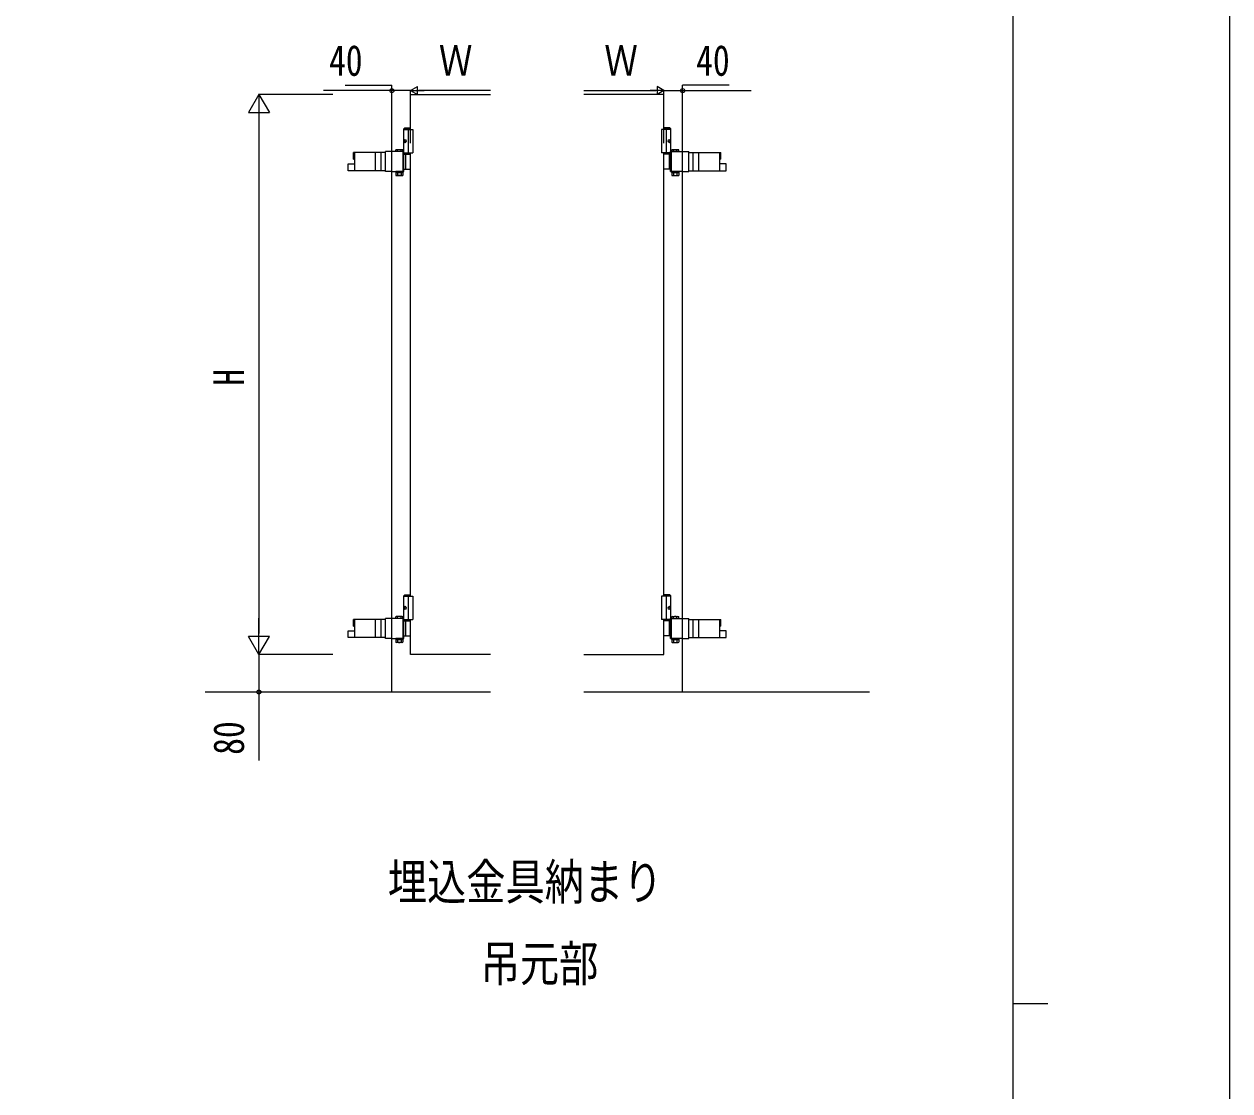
# Model space of a CAD drawing. Units: millimetres, scale not verified. Extents: x -6308 to 6308, y -4455 to 4455.
# Drawn here: x 3726 to 6308, y 0 to 2285 of the extents above; entities that cross this region are included whole.
import ezdxf
from ezdxf.enums import TextEntityAlignment as Align

# ---------------------------------------------------------------- set-up
doc = ezdxf.new("R2010")
doc.units = ezdxf.units.MM
doc.header["$LTSCALE"] = 20
for name, color, linetype in [('0-1_USER1', 3, 'Continuous'), ('0-4_YKK_D', 6, 'Continuous'), ('0-5_YKK_ZWAK', 7, 'Continuous')]:
    doc.layers.add(name, color=color, linetype=linetype)
doc.layers.add('0-3_YKK_A1', color=4, linetype='Continuous', lineweight=18)
doc.styles.add('ＭＳ ゴシック', font='')
doc.styles.get('ＭＳ ゴシック').set_extended_font_data('MS Gothic')

msp = doc.modelspace()

# ---------------------------------------------------------------- linework, layer by layer
at = {"layer": '0-3_YKK_A1'}
for p, q in [((4413.15, 2154.5), (4513.15, 2154.5)), ((4513.15, 854.5), (4513.15, 2154.5)), ((5135.64, 854.5), (5135.64, 2154.5)), ((5235.64, 2154.5), (5135.64, 2154.5)), ((4553.15, 2134.5), (4724.39, 2134.5)), ((4553.15, 2059.5), (4553.15, 2134.5)), ((5095.64, 2134.5), (4924.39, 2134.5)), ((5095.64, 2059.5), (5095.64, 2134.5)), ((4540.65, 2062.5), (4538.65, 2060.5)), ((4538.65, 2006.5), (4538.65, 2060.5)), ((4538.65, 2060.5), (4553.15, 2060.5)), ((4540.65, 2062.5), (4553.15, 2062.5)), ((4548.15, 2059.5), (4548.15, 2009.5)), ((5108.14, 2062.5), (5095.64, 2062.5)), ((5110.14, 2060.5), (5095.64, 2060.5)), ((5100.64, 2059.5), (5100.64, 2009.5)), ((5108.14, 2062.5), (5110.14, 2060.5)), ((5110.14, 2006.5), (5110.14, 2060.5)), ((4522.44, 2016.05), (4521.43, 2015.47)), ((4521.43, 2012.05), (4521.43, 2015.47)), ((4535.44, 2016.05), (4522.44, 2016.05)), ((4525.19, 2012.05), (4525.19, 2015.47)), ((4532.69, 2012.05), (4532.69, 2015.47)), ((4535.44, 2016.05), (4536.44, 2015.47)), ((4536.44, 2012.05), (4536.44, 2015.47)), ((4539.95, 2036.6), (4539.35, 2036.6)), ((4539.95, 2032.4), (4539.35, 2032.4)), ((4540.97, 2034.92), (4540.37, 2034.92)), ((4540.97, 2034.08), (4540.37, 2034.08)), ((5107.82, 2034.92), (5108.42, 2034.92)), ((5107.82, 2034.08), (5108.42, 2034.08)), ((5108.84, 2036.6), (5109.44, 2036.6)), ((5108.84, 2032.4), (5109.44, 2032.4)), ((5113.35, 2016.05), (5112.35, 2015.47)), ((5112.35, 2012.05), (5112.35, 2015.47)), ((5113.35, 2016.05), (5126.35, 2016.05)), ((5116.1, 2012.05), (5116.1, 2015.47)), ((5123.6, 2012.05), (5123.6, 2015.47)), ((5126.35, 2016.05), (5127.36, 2015.47)), ((5127.36, 2012.05), (5127.36, 2015.47)), ((4499.66, 2010), (4431.15, 2010)), ((4431.15, 1995.5), (4431.15, 2010)), ((4431.15, 1995.5), (4433.75, 1995.5)), ((4478.18, 1971), (4478.18, 2010)), ((4490.49, 1971), (4490.49, 2010)), ((4499.66, 1968.95), (4499.66, 2012.05)), ((4513.15, 2012.05), (4499.66, 2012.05)), ((4538.94, 2012.05), (4513.15, 2012.05)), ((4537.14, 2010.55), (4538.94, 2010.55)), ((4537.14, 1970.45), (4537.14, 2010.55)), ((4537.14, 1991), (4538.94, 1991)), ((4537.14, 1990), (4538.94, 1990)), ((4538.65, 2009.5), (4558.15, 2009.5)), ((4538.94, 1968.95), (4538.94, 2012.05)), ((4538.94, 2006.5), (4553.15, 2006.5)), ((4542.04, 2006.5), (4542.04, 1974.5)), ((4553.15, 1059.5), (4553.15, 2009.5)), ((5110.14, 2009.5), (5090.64, 2009.5)), ((5095.64, 1059.5), (5095.64, 2009.5)), ((5109.85, 2006.5), (5095.64, 2006.5)), ((5106.75, 2006.5), (5106.75, 1974.5)), ((5109.85, 2012.05), (5135.64, 2012.05)), ((5109.85, 1968.95), (5109.85, 2012.05)), ((5111.65, 2010.55), (5109.85, 2010.55)), ((5111.65, 1991), (5109.85, 1991)), ((5111.65, 1990), (5109.85, 1990)), ((5111.65, 1970.45), (5111.65, 2010.55)), ((5135.64, 2012.05), (5149.13, 2012.05)), ((5149.13, 1968.95), (5149.13, 2012.05)), ((5149.13, 2010), (5217.64, 2010)), ((5158.3, 1971), (5158.3, 2010)), ((5170.61, 1971), (5170.61, 2010)), ((5217.64, 1995.5), (5215.04, 1995.5)), ((5217.64, 1995.5), (5217.64, 2010)), ((4419.6, 1985.5), (4433.75, 1985.5)), ((4419.6, 1971), (4419.6, 1985.5)), ((4499.66, 1971), (4419.6, 1971)), ((4513.15, 1968.95), (4499.66, 1968.95)), ((4513.15, 1968.95), (4538.94, 1968.95)), ((4521.43, 1966.95), (4521.43, 1961.03)), ((4536.44, 1966.95), (4521.43, 1966.95)), ((4524.84, 1966.95), (4524.84, 1968.95)), ((4525.19, 1966.95), (4525.19, 1961.03)), ((4532.69, 1966.95), (4532.69, 1961.03)), ((4533.04, 1966.95), (4533.04, 1968.95)), ((4536.44, 1966.95), (4536.44, 1961.03)), ((4537.14, 1970.45), (4538.94, 1970.45)), ((4538.94, 1974.5), (4553.15, 1974.5)), ((5109.85, 1974.5), (5095.64, 1974.5)), ((5111.65, 1970.45), (5109.85, 1970.45)), ((5135.64, 1968.95), (5109.85, 1968.95)), ((5112.35, 1966.95), (5112.35, 1961.03)), ((5112.35, 1966.95), (5127.36, 1966.95)), ((5115.75, 1966.95), (5115.75, 1968.95)), ((5116.1, 1966.95), (5116.1, 1961.03)), ((5123.6, 1966.95), (5123.6, 1961.03)), ((5123.95, 1966.95), (5123.95, 1968.95)), ((5127.36, 1966.95), (5127.36, 1961.03)), ((5135.64, 1968.95), (5149.13, 1968.95)), ((5149.13, 1971), (5229.19, 1971)), ((5229.19, 1985.5), (5215.04, 1985.5)), ((5229.19, 1971), (5229.19, 1985.5)), ((4522.44, 1960.45), (4521.43, 1961.03)), ((4535.44, 1960.45), (4522.44, 1960.45)), ((4535.44, 1960.45), (4536.44, 1961.03)), ((5113.35, 1960.45), (5112.35, 1961.03)), ((5113.35, 1960.45), (5126.35, 1960.45)), ((5126.35, 1960.45), (5127.36, 1961.03)), ((4540.65, 1062.5), (4538.65, 1060.5)), ((4538.65, 1006.5), (4538.65, 1060.5)), ((4538.65, 1060.5), (4553.15, 1060.5)), ((4540.65, 1062.5), (4553.15, 1062.5)), ((4548.15, 1059.5), (4548.15, 1009.5)), ((5108.14, 1062.5), (5095.64, 1062.5)), ((5110.14, 1060.5), (5095.64, 1060.5)), ((5100.64, 1059.5), (5100.64, 1009.5)), ((5108.14, 1062.5), (5110.14, 1060.5)), ((5110.14, 1006.5), (5110.14, 1060.5)), ((4539.95, 1036.6), (4539.35, 1036.6)), ((4540.97, 1034.92), (4540.37, 1034.92)), ((4540.97, 1034.08), (4540.37, 1034.08)), ((5107.82, 1034.92), (5108.42, 1034.92)), ((5107.82, 1034.08), (5108.42, 1034.08)), ((5108.84, 1036.6), (5109.44, 1036.6)), ((4499.66, 1010), (4431.15, 1010)), ((4431.15, 995.5), (4431.15, 1010)), ((4478.18, 971), (4478.18, 1010)), ((4490.49, 971), (4490.49, 1010)), ((4499.66, 968.95), (4499.66, 1012.05)), ((4513.15, 1012.05), (4499.66, 1012.05)), ((4538.94, 1012.05), (4513.15, 1012.05)), ((4522.44, 1016.05), (4521.43, 1015.47)), ((4521.43, 1012.05), (4521.43, 1015.47)), ((4535.44, 1016.05), (4522.44, 1016.05)), ((4525.19, 1012.05), (4525.19, 1015.47)), ((4532.69, 1012.05), (4532.69, 1015.47)), ((4535.44, 1016.05), (4536.44, 1015.47)), ((4536.44, 1012.05), (4536.44, 1015.47)), ((4537.14, 1010.55), (4538.94, 1010.55)), ((4537.14, 970.45), (4537.14, 1010.55)), ((4538.65, 1009.5), (4558.15, 1009.5)), ((4538.94, 968.95), (4538.94, 1012.05)), ((4539.95, 1032.4), (4539.35, 1032.4)), ((5110.14, 1009.5), (5090.64, 1009.5)), ((5108.84, 1032.4), (5109.44, 1032.4)), ((5109.85, 1012.05), (5135.64, 1012.05)), ((5109.85, 968.95), (5109.85, 1012.05)), ((5111.65, 1010.55), (5109.85, 1010.55)), ((5111.65, 970.45), (5111.65, 1010.55)), ((5113.35, 1016.05), (5112.35, 1015.47)), ((5112.35, 1012.05), (5112.35, 1015.47)), ((5113.35, 1016.05), (5126.35, 1016.05)), ((5116.1, 1012.05), (5116.1, 1015.47)), ((5123.6, 1012.05), (5123.6, 1015.47)), ((5126.35, 1016.05), (5127.36, 1015.47)), ((5127.36, 1012.05), (5127.36, 1015.47)), ((5135.64, 1012.05), (5149.13, 1012.05)), ((5149.13, 968.95), (5149.13, 1012.05)), ((5149.13, 1010), (5217.64, 1010)), ((5158.3, 971), (5158.3, 1010)), ((5170.61, 971), (5170.61, 1010)), ((5217.64, 995.5), (5217.64, 1010)), ((4419.6, 985.5), (4433.75, 985.5)), ((4419.6, 971), (4419.6, 985.5)), ((4431.15, 995.5), (4433.75, 995.5)), ((4537.14, 991), (4538.94, 991)), ((4537.14, 990), (4538.94, 990)), ((4538.94, 1006.5), (4553.15, 1006.5)), ((4542.04, 1006.5), (4542.04, 974.5)), ((5109.85, 1006.5), (5095.64, 1006.5)), ((5106.75, 1006.5), (5106.75, 974.5)), ((5111.65, 991), (5109.85, 991)), ((5111.65, 990), (5109.85, 990)), ((5217.64, 995.5), (5215.04, 995.5)), ((5229.19, 985.5), (5215.04, 985.5)), ((5229.19, 971), (5229.19, 985.5)), ((4499.66, 971), (4419.6, 971)), ((4513.15, 968.95), (4499.66, 968.95)), ((4513.15, 968.95), (4538.94, 968.95)), ((4521.43, 966.95), (4521.43, 961.03)), ((4536.44, 966.95), (4521.43, 966.95)), ((4522.44, 960.45), (4521.43, 961.03)), ((4535.44, 960.45), (4522.44, 960.45)), ((4524.84, 966.95), (4524.84, 968.95)), ((4525.19, 966.95), (4525.19, 961.03)), ((4532.69, 966.95), (4532.69, 961.03)), ((4533.04, 966.95), (4533.04, 968.95)), ((4535.44, 960.45), (4536.44, 961.03)), ((4536.44, 966.95), (4536.44, 961.03)), ((4537.14, 970.45), (4538.94, 970.45)), ((4538.94, 974.5), (4553.15, 974.5)), ((5109.85, 974.5), (5095.64, 974.5)), ((5111.65, 970.45), (5109.85, 970.45)), ((5135.64, 968.95), (5109.85, 968.95)), ((5112.35, 966.95), (5112.35, 961.03)), ((5112.35, 966.95), (5127.36, 966.95)), ((5113.35, 960.45), (5112.35, 961.03)), ((5113.35, 960.45), (5126.35, 960.45)), ((5115.75, 966.95), (5115.75, 968.95)), ((5116.1, 966.95), (5116.1, 961.03)), ((5123.6, 966.95), (5123.6, 961.03)), ((5123.95, 966.95), (5123.95, 968.95)), ((5126.35, 960.45), (5127.36, 961.03)), ((5127.36, 966.95), (5127.36, 961.03)), ((5135.64, 968.95), (5149.13, 968.95)), ((5149.13, 971), (5229.19, 971)), ((4113.15, 854.5), (4724.39, 854.5)), ((4924.39, 854.5), (5535.64, 854.5))]:
    msp.add_line(p, q, dxfattribs=at)
for points in [[(4538.65, 2059.5), (4558.15, 2059.5), (4558.15, 2009.5)], [(5110.14, 2059.5), (5090.64, 2059.5), (5090.64, 2009.5)], [(4539.24, 2035.76), (4539.21, 2035.6), (4539.17, 2035.44), (4539.1, 2035.29), (4539.02, 2035.17), (4538.93, 2035.06), (4538.86, 2035.01)], [(4538.86, 2033.99), (4538.93, 2033.94), (4539.02, 2033.83), (4539.1, 2033.71), (4539.17, 2033.56), (4539.21, 2033.4), (4539.24, 2033.24)], [(4540.37, 2034.92), (4540.26, 2034.94), (4540.15, 2034.98), (4540.05, 2035.06), (4539.96, 2035.17), (4539.9, 2035.29), (4539.85, 2035.44), (4539.83, 2035.6), (4539.83, 2035.76)], [(4539.83, 2033.24), (4539.83, 2033.4), (4539.85, 2033.56), (4539.9, 2033.71), (4539.96, 2033.83), (4540.05, 2033.94), (4540.15, 2034.02), (4540.26, 2034.06), (4540.37, 2034.08)], [(5108.42, 2034.92), (5108.53, 2034.94), (5108.64, 2034.98), (5108.74, 2035.06), (5108.83, 2035.17), (5108.89, 2035.29), (5108.94, 2035.44), (5108.96, 2035.6), (5108.96, 2035.76)], [(5108.96, 2033.24), (5108.96, 2033.4), (5108.94, 2033.56), (5108.89, 2033.71), (5108.83, 2033.83), (5108.74, 2033.94), (5108.64, 2034.02), (5108.53, 2034.06), (5108.42, 2034.08)], [(5109.55, 2035.76), (5109.58, 2035.6), (5109.62, 2035.44), (5109.69, 2035.29), (5109.77, 2035.17), (5109.86, 2035.06), (5109.93, 2035.01)], [(5109.93, 2033.99), (5109.86, 2033.94), (5109.77, 2033.83), (5109.69, 2033.71), (5109.62, 2033.56), (5109.58, 2033.4), (5109.55, 2033.24)], [(4433.75, 1971), (4433.75, 1995.5), (4433.75, 2010)], [(5215.04, 1971), (5215.04, 1995.5), (5215.04, 2010)], [(4538.65, 1059.5), (4558.15, 1059.5), (4558.15, 1009.5)], [(5110.14, 1059.5), (5090.64, 1059.5), (5090.64, 1009.5)], [(4539.24, 1035.76), (4539.21, 1035.6), (4539.17, 1035.44), (4539.1, 1035.29), (4539.02, 1035.17), (4538.93, 1035.06), (4538.86, 1035.01)], [(4538.86, 1033.99), (4538.93, 1033.94), (4539.02, 1033.83), (4539.1, 1033.71), (4539.17, 1033.56), (4539.21, 1033.4), (4539.24, 1033.24)], [(4540.37, 1034.92), (4540.26, 1034.94), (4540.15, 1034.98), (4540.05, 1035.06), (4539.96, 1035.17), (4539.9, 1035.29), (4539.85, 1035.44), (4539.83, 1035.6), (4539.83, 1035.76)], [(4539.83, 1033.24), (4539.83, 1033.4), (4539.85, 1033.56), (4539.9, 1033.71), (4539.96, 1033.83), (4540.05, 1033.94), (4540.15, 1034.02), (4540.26, 1034.06), (4540.37, 1034.08)], [(5108.42, 1034.92), (5108.53, 1034.94), (5108.64, 1034.98), (5108.74, 1035.06), (5108.83, 1035.17), (5108.89, 1035.29), (5108.94, 1035.44), (5108.96, 1035.6), (5108.96, 1035.76)], [(5108.96, 1033.24), (5108.96, 1033.4), (5108.94, 1033.56), (5108.89, 1033.71), (5108.83, 1033.83), (5108.74, 1033.94), (5108.64, 1034.02), (5108.53, 1034.06), (5108.42, 1034.08)], [(5109.55, 1035.76), (5109.58, 1035.6), (5109.62, 1035.44), (5109.69, 1035.29), (5109.77, 1035.17), (5109.86, 1035.06), (5109.93, 1035.01)], [(5109.93, 1033.99), (5109.86, 1033.94), (5109.77, 1033.83), (5109.69, 1033.71), (5109.62, 1033.56), (5109.58, 1033.4), (5109.55, 1033.24)], [(4433.75, 971), (4433.75, 995.5), (4433.75, 1010)], [(4724.39, 934.5), (4553.15, 934.5), (4553.15, 1009.5)], [(4924.39, 934.5), (5095.64, 934.5), (5095.64, 1009.5)], [(5215.04, 971), (5215.04, 995.5), (5215.04, 1010)]]:
    msp.add_lwpolyline(points, dxfattribs=at)
for points in [[(4536.64, 1968.95), (4521.24, 1968.95), (4521.24, 1966.95), (4536.64, 1966.95)], [(5112.15, 1968.95), (5127.55, 1968.95), (5127.55, 1966.95), (5112.15, 1966.95)], [(4536.64, 968.95), (4521.24, 968.95), (4521.24, 966.95), (4536.64, 966.95)], [(5112.15, 968.95), (5127.55, 968.95), (5127.55, 966.95), (5112.15, 966.95)]]:
    msp.add_lwpolyline(points, close=True, dxfattribs=at)
for centre, radius, start, end in [((4523.31, 2012.73), 3.32, 55.61575, 124.38425), ((4528.94, 2003.63), 12.42, 72.41205, 107.58795), ((4534.57, 2012.73), 3.32, 55.61575, 124.38425), ((5114.22, 2012.73), 3.32, 55.61575, 124.38425), ((5119.85, 2003.63), 12.42, 72.41205, 107.58795), ((5125.48, 2012.73), 3.32, 55.61575, 124.38425), ((4523.31, 1963.77), 3.32, 235.61575, 304.38425), ((4528.94, 1972.87), 12.42, 252.41205, 287.58795), ((4534.57, 1963.77), 3.32, 235.61575, 304.38425), ((5114.22, 1963.77), 3.32, 235.61575, 304.38425), ((5119.85, 1972.87), 12.42, 252.41205, 287.58795), ((5125.48, 1963.77), 3.32, 235.61575, 304.38425), ((4523.31, 1012.73), 3.32, 55.61575, 124.38425), ((4528.94, 1003.63), 12.42, 72.41205, 107.58795), ((4534.57, 1012.73), 3.32, 55.61575, 124.38425), ((5114.22, 1012.73), 3.32, 55.61575, 124.38425), ((5119.85, 1003.63), 12.42, 72.41205, 107.58795), ((5125.48, 1012.73), 3.32, 55.61575, 124.38425), ((4523.31, 963.77), 3.32, 235.61575, 304.38425), ((4528.94, 972.87), 12.42, 252.41205, 287.58795), ((4534.57, 963.77), 3.32, 235.61575, 304.38425), ((5114.22, 963.77), 3.32, 235.61575, 304.38425), ((5119.85, 972.87), 12.42, 252.41205, 287.58795), ((5125.48, 963.77), 3.32, 235.61575, 304.38425)]:
    msp.add_arc(centre, radius, start, end, dxfattribs=at)
for centre in [(4541.31, 2034.5), (5107.48, 2034.5), (4541.31, 1034.5), (5107.48, 1034.5)]:
    msp.add_ellipse(centre, major_axis=(0, -3.5), ratio=0.707107, dxfattribs=at)
for centre, start_param, end_param in [((4545.54, 2034.5), 1.3352921, 1.4303349), ((4545.54, 2034.5), 1.7112577, 1.8063006), ((4546.13, 2034.5), 1.3352921, 1.4303349), ((4546.13, 2034.5), 1.7112577, 1.8063006), ((4547.32, 2034.5), 1.5241127, 1.6174799), ((5101.47, 2034.5), 4.6657054, 4.7590726), ((5102.65, 2034.5), 4.8528504, 4.9478932), ((5102.65, 2034.5), 4.4768847, 4.5719276), ((5103.25, 2034.5), 4.8528504, 4.9478932), ((5103.25, 2034.5), 4.4768847, 4.5719276), ((4545.54, 1034.5), 1.3352921, 1.4303349), ((4545.54, 1034.5), 1.7112577, 1.8063006), ((4546.13, 1034.5), 1.3352921, 1.4303349), ((4546.13, 1034.5), 1.7112577, 1.8063006), ((4547.32, 1034.5), 1.5241127, 1.6174799), ((5101.47, 1034.5), 4.6657054, 4.7590726), ((5102.65, 1034.5), 4.8528504, 4.9478932), ((5102.65, 1034.5), 4.4768847, 4.5719276), ((5103.25, 1034.5), 4.8528504, 4.9478932), ((5103.25, 1034.5), 4.4768847, 4.5719276)]:
    msp.add_ellipse(centre, major_axis=(0, 9), ratio=0.707107, start_param=start_param, end_param=end_param, dxfattribs=at)
at = {"layer": '0-4_YKK_D'}
for p, q in [((4513.15, 2033.46), (4513.15, 2143.5)), ((4553.15, 2142.5), (4567.87, 2151)), ((4553.15, 2029.62), (4553.15, 2143.5)), ((4553.15, 2033.46), (4553.15, 2143.5)), ((4567.87, 2134), (4567.87, 2151)), ((5095.64, 2142.5), (5080.92, 2151)), ((5080.92, 2151), (5080.92, 2134)), ((5095.64, 2029.62), (5095.64, 2143.5)), ((5095.64, 2033.46), (5095.64, 2143.5)), ((5135.64, 2033.46), (5135.64, 2143.5)), ((4228.34, 2134.5), (4205.84, 2095.53)), ((4386.77, 2134.5), (4227.34, 2134.5)), ((4228.34, 2134.5), (4250.84, 2095.53)), ((4228.34, 2134.5), (4228.34, 2056.56)), ((4553.15, 2142.5), (4567.87, 2134)), ((4553.15, 2142.5), (4582.6, 2142.5)), ((4724.39, 2142.5), (4570.15, 2142.5)), ((4924.39, 2142.5), (5078.64, 2142.5)), ((5095.64, 2142.5), (5066.19, 2142.5)), ((5095.64, 2142.5), (5080.92, 2134)), ((4205.84, 2095.53), (4250.84, 2095.53)), ((4228.34, 2089.5), (4228.34, 979.5)), ((4228.34, 934.5), (4228.34, 1012.44)), ((4228.34, 934.5), (4205.84, 973.47)), ((4250.84, 973.47), (4205.84, 973.47)), ((4228.34, 934.5), (4250.84, 973.47)), ((4386.77, 934.5), (4227.34, 934.5)), ((4386.77, 934.5), (4227.34, 934.5))]:
    msp.add_line(p, q, dxfattribs=at)
for points in [[(4553.15, 2142.5), (4513.15, 2142.5), (4366.55, 2142.5)], [(5095.64, 2142.5), (5135.64, 2142.5), (5282.24, 2142.5)], [(4228.34, 934.5), (4228.34, 854.5), (4228.34, 707.9)]]:
    msp.add_lwpolyline(points, dxfattribs=at)
for centre in [(4513.15, 2142.5), (5135.64, 2142.5), (4228.34, 854.5)]:
    msp.add_circle(centre, 4.25, dxfattribs=at)
at = {"layer": '0-5_YKK_ZWAK'}
for p, q in [((5842.53, 4162.5), (5842.53, -3787.5)), ((5842.53, 187.5), (5917.53, 187.5))]:
    msp.add_line(p, q, dxfattribs=at)
msp.add_lwpolyline([(-6307.5, -4455), (6307.5, -4455), (6307.5, 4455), (-6307.5, 4455)], close=True, dxfattribs=at)

# ---------------------------------------------------------------- texts
at = {"layer": '0-1_USER1', "style": 'ＭＳ ゴシック', "width": 0.8}
for s, p in [('埋込金具納まり', (4504.44, 386.23)), ('吊元部', (4703.24, 211.23))]:
    msp.add_text(s, height=76.98, dxfattribs=at).set_placement(p, align=Align.BOTTOM_LEFT)
at = {"layer": '0-4_YKK_D', "style": 'ＭＳ ゴシック', "width": 0.8}
for s, p in [('40', (4378.55, 2154.5)), ('Ｗ', (4613.67, 2154.5)), ('Ｗ', (4967.92, 2154.5)), ('40', (5164.64, 2154.5))]:
    msp.add_text(s, height=65.98, dxfattribs=at).set_placement(p, align=Align.BOTTOM_LEFT)
for s, p in [('H', (4216.34, 1510.5)), ('80', (4216.34, 719.9))]:
    msp.add_text(s, height=65.98, rotation=90, dxfattribs=at).set_placement(p, align=Align.BOTTOM_LEFT)

doc.saveas('drawing.dxf')
